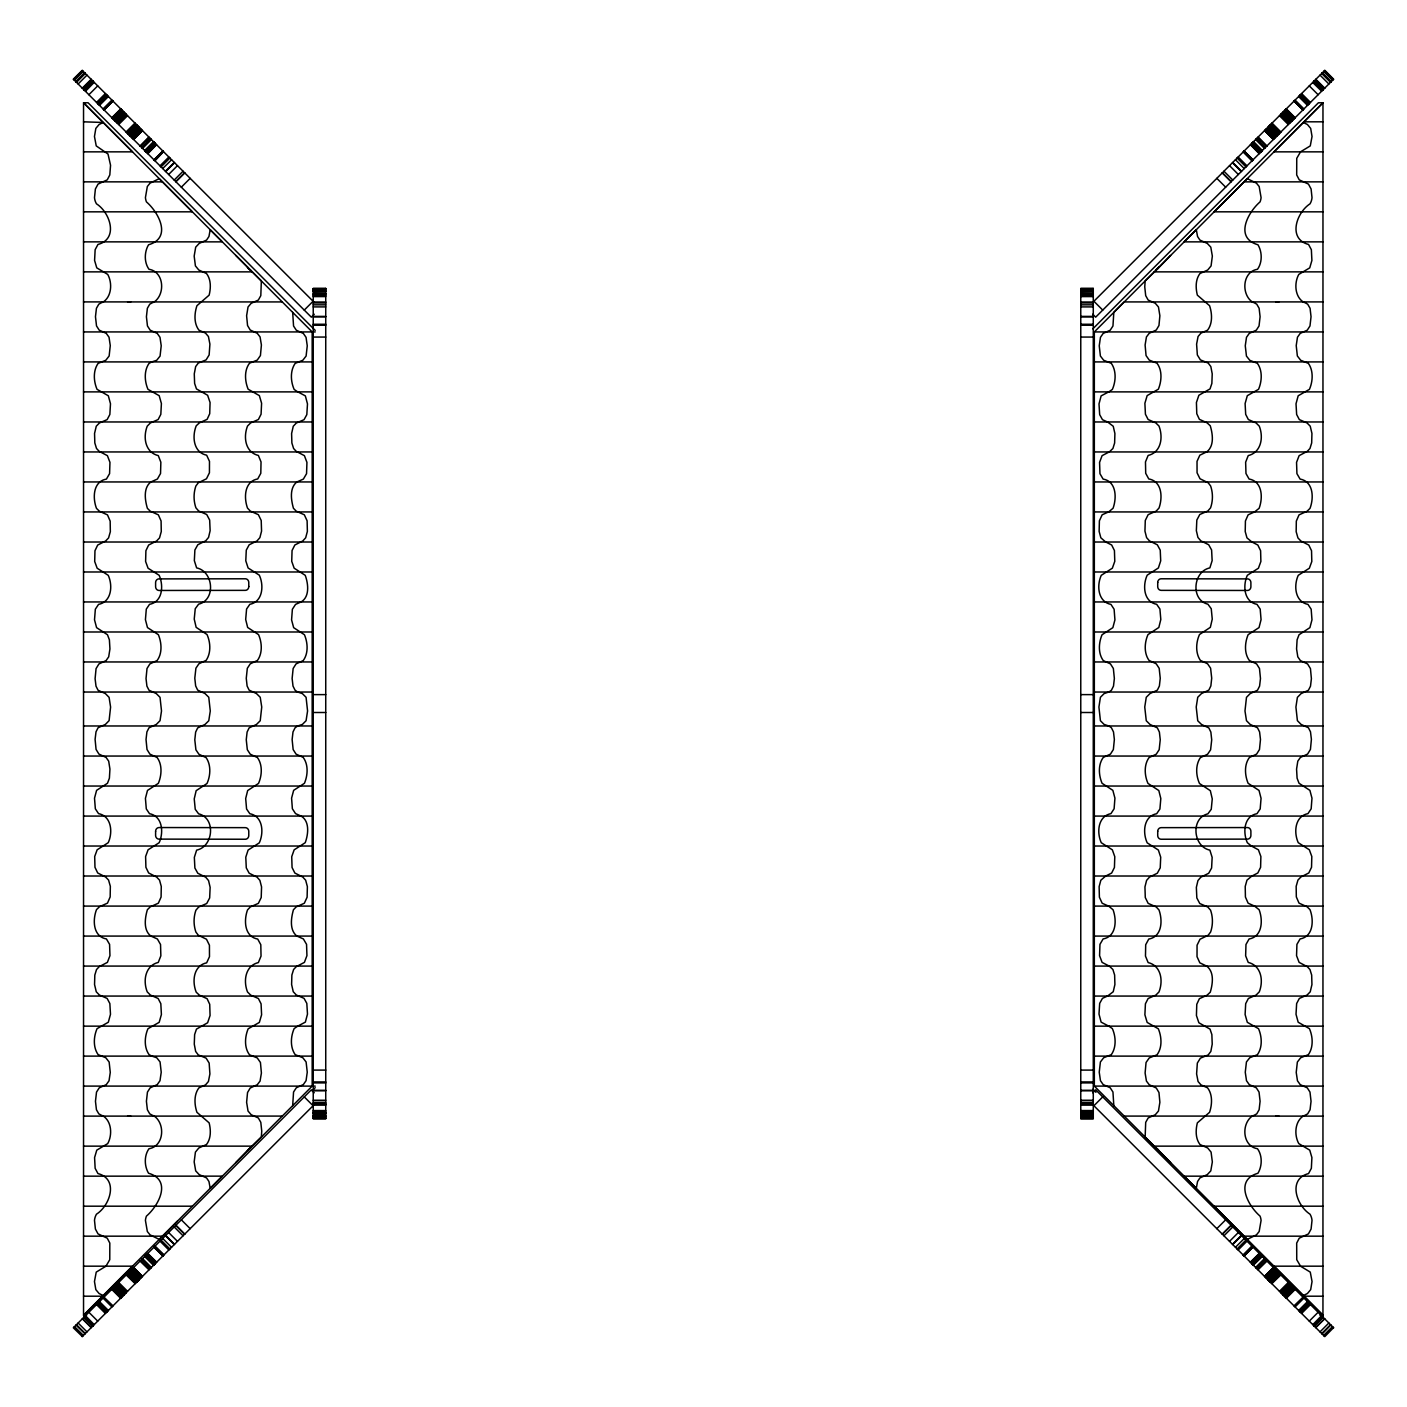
<?xml version="1.0" encoding="UTF-8"?>
<svg xmlns="http://www.w3.org/2000/svg" width="1407" height="1407" viewBox="0 0 1407 1407"><rect width="100%" height="100%" fill="white"/><g stroke="black" fill="none" stroke-linecap="round" stroke-linejoin="round"><path stroke-width="1.5" d="M292.674 312.372L293.553 326.002L296.297 330.205L303.367 333.459L306.058 337.346L307.254 345.805L306.11 356.024L302.839 360.245L295.189 363.358C290.018 370.745 290.616 381.473 294.169 389.458L297.721 391.885M1113.816 1105.656L1112.955 1092.025L1110.211 1087.804L1103.141 1084.551L1100.45 1080.682L1099.236 1072.204L1100.397 1061.986L1103.651 1057.765L1111.319 1054.652C1116.49 1047.283 1115.892 1036.554 1112.339 1028.57L1108.786 1026.143M235.884 1162.534L248.019 1150.011A7.404 6.894 90 0 1 249.531 1148.481L261.35 1137.049L261.737 1131.14L260.805 1122.346L258.343 1117.967L251.167 1114.713L248.037 1111.038L246.612 1102.279L247.544 1092.518L250.217 1088.016L257.27 1084.727L260.066 1081.086L261.403 1073.013L260.436 1062.478L257.27 1057.941L249.514 1054.81C244.044 1047.599 244.836 1036.801 248.16 1028.798L259.345 1022.432L261.596 1014.764L261.069 1003.807L258.378 998.513L250.657 995.118L247.526 991.988C243.112 980.89 245.328 965.677 258.36 962.581L261.034 956.109L260.805 944.73L257.727 939.067C244.308 936.675 243.728 920.389 247.509 909.942L250.323 906.917L258.36 903.364L261.21 897.543L261.561 886.938L259.89 880.377L257.024 877.106L249.162 873.202L246.278 867.873L245.785 857.197L248.107 850.057L259.293 842.863C264.006 832.68 262.986 816.183 249.83 813.721L246.577 809.007L245.68 798.543L247.667 790.541L258.519 783.435C262.019 775.521 262.704 764.828 257.446 757.582L250.253 754.187L247.315 749.685L246.26 739.713L247.104 732.045L249.127 727.894L256.514 724.429L260.225 720.736L261.737 707.035L260.225 697.274L256.514 693.598L249.127 690.134L247.104 685.983L246.26 678.315L247.315 668.325L250.253 663.84L257.446 660.428C262.704 653.2 262.019 642.489 258.519 634.592L247.667 627.487L245.68 619.485L246.577 609.02L249.83 604.307C262.863 601.791 264.094 585.365 259.293 575.164L248.107 567.971L245.785 560.813L246.278 550.137L249.162 544.808L257.024 540.921L259.89 537.632L261.561 531.09L261.21 520.484L258.36 514.663L250.323 511.11L247.509 508.085C243.728 497.638 244.308 481.335 257.727 478.943L260.805 473.297L261.034 461.918L258.36 455.446C245.24 452.333 243.165 437.137 247.526 426.022L250.657 422.909L258.378 419.515L261.069 414.221L261.596 403.246L259.345 395.596L248.16 389.229C244.836 381.209 244.044 370.41 249.514 363.217L257.27 360.086L260.436 355.549L261.403 345.014L260.066 336.924L257.27 333.301L250.217 330.012L247.544 325.509L246.612 315.731L248.037 306.99L251.167 303.314L258.343 300.043L260.805 295.663L261.35 280.96L235.884 255.476M1170.606 255.476L1158.489 268.016A7.404 6.894 90 0 1 1156.959 269.546L1145.157 280.96L1144.753 286.87L1145.703 295.663L1148.165 300.043L1155.323 303.314L1158.453 306.99L1159.878 315.731L1158.963 325.509L1156.29 330.012L1149.22 333.301L1146.441 336.924L1145.105 345.014L1146.054 355.549L1149.238 360.086L1156.994 363.217C1162.463 370.41 1161.672 381.209 1158.33 389.229L1147.162 395.596L1144.893 403.246L1145.421 414.221L1148.13 419.515L1155.833 422.909L1158.963 426.022C1163.325 437.137 1161.267 452.333 1148.147 455.446L1145.474 461.918L1145.703 473.297L1148.763 478.943C1162.182 481.335 1162.78 497.638 1158.981 508.085L1156.185 511.11L1148.147 514.663L1145.28 520.484L1144.946 531.09L1146.599 537.632L1149.484 540.921L1157.328 544.808L1160.23 550.137L1160.705 560.813L1158.383 567.971L1147.215 575.164C1142.484 585.33 1143.504 601.827 1156.677 604.307L1159.913 609.02L1160.81 619.485L1158.823 627.487L1147.989 634.592C1144.471 642.489 1143.803 653.2 1149.062 660.428L1156.255 663.84L1159.175 668.325L1160.247 678.315L1159.386 685.983L1157.363 690.134L1149.976 693.598L1146.265 697.274L1144.753 707.035L1146.265 720.736L1149.976 724.429L1157.363 727.894L1159.386 732.045L1160.247 739.713L1159.175 749.685L1156.255 754.187L1149.062 757.582C1143.803 764.828 1144.471 775.521 1147.989 783.435L1158.823 790.541L1160.81 798.543L1159.913 809.007L1156.677 813.721C1143.504 816.201 1142.484 832.68 1147.215 842.863L1158.383 850.057L1160.705 857.197L1160.23 867.873L1157.328 873.202L1149.484 877.106L1146.599 880.377L1144.946 886.938L1145.28 897.543L1148.147 903.364L1156.185 906.917L1158.981 909.942C1162.78 920.389 1162.182 936.675 1148.763 939.067L1145.703 944.73L1145.474 956.109L1148.147 962.581C1161.18 965.677 1163.396 980.89 1158.963 991.988L1155.833 995.118L1148.13 998.513L1145.421 1003.807L1144.893 1014.764L1147.162 1022.432L1158.33 1028.798C1161.672 1036.801 1162.463 1047.599 1156.994 1054.81L1149.238 1057.941L1146.054 1062.478L1145.105 1073.013L1146.441 1081.086L1149.22 1084.727L1156.29 1088.016L1158.963 1092.518L1159.878 1102.279L1158.453 1111.038L1155.323 1114.713L1148.165 1117.967L1145.703 1122.346L1145.14 1137.067L1170.606 1162.534M86.583 1315.246L83.541 1315.246L132.487 1266.177L83.541 1266.177M177.335 1221.223L159.22 1239.391L150.039 1234.854L147.33 1231.53L145.431 1220.449A14.316 13.331 90 0 1 146.451 1216.105C158.991 1205.254 172.129 1180.051 148.544 1173.245C144.27 1166.086 144.042 1155.587 149.001 1148.728C164.355 1146.213 165.569 1122.962 153.469 1115.593M247.351 1151.067L250.604 1147.795M1214.153 211.824L1247.27 178.636L1256.469 183.156L1259.159 186.498L1261.077 197.56A14.316 13.331 90 0 1 1260.039 201.905C1247.517 212.774 1234.361 237.959 1257.964 244.783C1262.237 251.923 1262.466 262.441 1257.489 269.282C1241.994 271.674 1241.027 295.171 1253.021 302.435M1155.903 270.214L1159.139 266.961M1322.949 151.85L1274.003 151.85L1322.967 102.781L1318.394 102.781L1092.852 328.833M312.108 1090.759L315.203 1087.664M1322.949 1266.177L1274.003 1266.177L1322.967 1315.246L1094.329 1086.116L1094.329 331.911L1322.967 102.781L1322.949 1315.246L1319.924 1315.246M73.463 79.32L82.309 70.473M74.149 79.988L82.995 71.141M74.536 80.375L83.382 71.546M76.031 81.887L84.877 73.041M76.171 82.028L85.018 73.182M76.47 82.327L85.317 73.481M78.141 83.98L86.97 75.134M82.327 88.166L91.174 79.32M82.45 88.289L91.314 79.478M82.591 88.448L91.473 79.636M83.91 89.767L92.756 80.92M88.623 85.634L93.055 81.219M84.279 90.118L93.108 81.272M84.508 90.347L93.354 81.5M85.458 91.314L94.199 82.362M88.887 94.726L97.716 85.88M96.538 102.394L105.384 93.548M97.435 103.274L106.228 94.375M97.804 103.661L106.545 94.709M98.015 103.854L106.862 95.025M98.56 104.399L107.389 95.553M99.035 104.874L107.882 96.028M99.528 105.367L108.374 96.538M103.063 108.902L111.909 100.073M103.626 109.482L112.472 100.636M103.977 109.834L112.824 100.987M104.136 109.975L112.982 101.128M111.857 117.696L120.703 108.867M112.085 117.942L121.02 109.166M112.243 118.082L121.072 109.236M116.974 113.985L121.442 109.605M112.982 118.821L121.758 109.904M113.422 119.278L122.268 110.432M113.562 119.402L122.409 110.555L113.668 119.525M114.002 119.841L122.849 110.995M114.741 120.597L123.71 111.874M115.093 120.949L123.939 112.103L115.216 121.055M115.655 121.494L124.572 112.718M116.376 122.216L125.205 113.369M116.675 122.532L125.452 113.615M125.628 113.774L116.939 122.778L125.839 114.002M117.66 123.517L126.63 114.794M118.698 124.537L127.545 115.691M126.19 132.029L135.037 123.183M126.313 132.17L135.16 123.324M126.683 132.539L135.529 123.693L126.753 132.592M127.545 133.401L136.391 124.555M127.632 133.489L136.585 124.748M128.09 133.929L136.813 124.977M128.477 134.333L137.323 125.487M128.617 134.474L137.587 125.733M129.057 134.914L137.904 126.067M129.602 135.459L138.396 126.542M129.849 135.705L138.836 126.999M130.271 136.127L139.152 127.316M130.64 136.497L139.486 127.632M130.798 136.637L139.645 127.808M131.766 137.622L140.612 128.776M132.276 138.115L141.122 129.286M133.102 138.941L141.931 130.095M133.454 139.311L142.283 130.446M133.647 139.486L142.494 130.64M140.155 146.011L149.001 137.165L140.278 146.135M140.577 146.434L149.423 137.587M146.645 140.7L149.599 137.745M141.755 147.594L150.602 138.748M142.23 148.087L151.077 139.24M142.529 148.368L151.376 139.522M144.728 150.567L153.539 141.702M144.868 150.707L153.715 141.861M145.202 151.041L154.049 142.213M145.484 151.34L154.33 142.494M145.66 151.499L154.506 142.652M145.853 151.71L154.7 142.863M146.135 151.991L154.981 143.145M147.295 153.152L156.142 144.305M147.577 153.416L156.406 144.569M147.858 153.697L156.564 144.728M153.979 159.818L162.807 150.971M154.225 160.081L163.071 151.235M154.453 160.31L163.3 151.464M163.511 151.657L154.981 160.838M160.011 165.85L168.858 157.004M160.715 166.554L169.561 157.707M161.031 166.87L169.878 158.024M162.684 168.523L171.601 159.765M165.446 171.285L174.275 162.421M165.709 171.548L174.538 162.702M168.647 174.486L177.475 165.639M174.204 180.061L183.051 171.214M175.717 181.556L184.563 172.709M175.945 181.784L184.792 172.938M181.327 187.184L190.174 178.337M304.246 310.103L313.093 301.256M314.271 314.218L311.334 317.173L73.34 79.197L82.222 70.385L314.271 302.435M1092.729 302.435L1324.814 70.35L1333.625 79.232L1095.666 317.173L1092.729 314.218M82.186 1336.65L314.271 1104.565M1092.729 1092.782L1095.666 1089.827L1333.66 1327.803M1093.907 1105.744L1102.754 1096.897M1216.826 1228.663L1225.673 1219.816M1222.208 1234.062L1231.055 1225.216M1222.437 1234.291L1231.283 1225.444M1223.949 1235.786L1232.796 1226.939M1229.525 1241.361L1238.353 1232.514M1232.462 1244.298L1241.291 1235.452M1232.725 1244.579L1241.554 1235.715M1235.452 1247.306L1244.316 1238.477M1237.122 1248.976L1245.969 1240.13M1237.439 1249.293L1246.285 1240.446M1238.142 1249.996L1246.989 1241.15M1243.172 1255.009L1252.019 1246.162M1243.331 1255.167L1252.124 1246.285M1243.489 1255.343L1252.283 1246.444M1243.7 1255.536L1252.547 1246.69M1243.929 1255.765L1252.775 1246.919M1244.193 1256.029L1253.021 1247.182M1250.313 1262.149L1259.265 1253.426M1250.577 1262.431L1259.441 1253.584M1250.858 1262.695L1259.705 1253.848M1252.019 1263.855L1260.865 1255.009M1252.3 1264.137L1261.147 1255.29M1252.494 1264.348L1261.34 1255.501M1252.67 1264.506L1261.516 1255.66M1252.951 1264.787L1261.798 1255.959M1262.132 1256.293L1253.285 1265.139L1262.272 1256.433M1255.624 1267.478L1264.471 1258.632M1255.923 1267.76L1264.77 1258.913M1256.398 1268.252L1265.245 1259.406M1257.401 1269.255L1260.355 1266.3M1257.577 1269.413L1266.423 1260.566M1266.722 1260.865L1257.876 1269.712L1266.845 1260.989M1264.506 1276.36L1273.353 1267.514M1264.7 1276.536L1273.546 1267.689M1265.069 1276.905L1273.898 1268.059M1265.878 1277.714L1274.724 1268.885M1266.388 1278.224L1275.234 1269.378M1267.355 1279.209L1276.184 1270.345M1267.514 1279.368L1276.36 1270.503M1268.129 1279.965L1277.011 1271.154M1268.305 1280.141L1277.151 1271.295M1268.604 1280.458L1277.45 1271.611M1268.692 1280.528L1277.538 1271.699M1269.096 1280.933L1277.943 1272.086M1269.413 1281.267L1278.259 1272.42M1269.536 1281.372L1278.523 1272.667M1270.064 1281.918L1278.91 1273.071M1270.187 1282.023L1279.033 1273.177M1270.521 1282.357L1279.262 1273.405M1270.609 1282.445L1279.455 1273.599M1271.418 1283.254L1280.317 1274.461M1271.84 1283.676L1280.81 1274.971M1279.455 1291.309L1288.302 1282.463M1280.493 1292.33L1289.217 1283.377M1281.214 1293.068L1289.99 1284.151M1290.219 1284.38L1281.478 1293.314L1285.963 1288.97M1281.795 1293.631L1290.624 1284.784M1282.481 1294.317L1291.345 1285.506M1291.784 1285.945L1282.955 1294.792L1291.907 1286.051M1283.29 1295.126L1292.136 1286.279M1283.413 1295.249L1292.259 1286.403M1284.151 1296.005L1292.998 1287.159M1284.485 1296.322L1293.438 1287.598M1284.732 1296.568L1293.578 1287.722M1285.242 1297.096L1294.018 1288.179M1285.593 1297.447L1290.026 1293.015M1285.98 1297.834L1294.915 1289.058M1294.018 1305.872L1303.023 1297.166M1294.528 1306.364L1303.374 1297.518M1295.091 1306.927L1303.937 1298.098M1298.626 1310.462L1307.472 1301.633M1299.118 1310.972L1307.965 1302.126M1299.611 1311.447L1308.44 1302.601M1300.138 1311.975L1308.985 1303.146M1309.143 1303.304L1300.349 1312.186L1309.301 1303.445M1300.772 1312.625L1309.6 1303.744M1301.616 1313.452L1310.462 1304.606M1309.284 1321.12L1318.113 1312.274M1312.801 1324.638L1321.542 1315.686M1313.646 1325.5L1322.492 1316.653M1313.945 1325.781L1322.721 1316.882M1314.244 1326.08L1323.09 1317.233M1315.527 1327.364L1324.55 1318.711M1315.826 1327.68L1324.673 1318.834M1320.03 1331.866L1328.859 1323.02M1321.683 1333.519L1330.53 1324.673M1322.123 1333.959L1330.829 1324.972M1323.618 1335.454L1332.464 1326.625M1324.005 1335.859L1332.851 1327.012M1333.537 1327.68L1324.778 1336.615L1092.729 1104.565M1251.825 876.069L1246.971 880.149L1245.213 886.463L1245.424 897.05L1248.132 903.188L1254.516 906.09M297.598 725.977L295.048 727.841L293.008 731.939L292.128 739.502L293.148 749.544L296.05 754.117L300.307 756.051M1108.909 692.033L1111.46 690.186L1113.5 686.088L1114.362 678.526L1113.359 668.483L1110.457 663.893L1106.201 661.958M296.859 481.95C289.332 488.018 291.073 499.995 293.447 508.279L296.261 511.198L304.334 514.786L307.113 520.801L307.377 531.389L305.671 537.791L302.751 540.992L294.854 544.984L292.058 550.524L291.724 561.323L294.151 568.182L305.231 575.322C308.256 583.536 309.927 596.814 301.098 601.95M150.866 481.95C143.145 487.86 144.939 500.048 147.383 508.314L150.285 511.216L158.358 514.839L161.084 520.977L161.277 531.547L159.536 537.879L156.582 541.009L148.65 545.037L145.906 550.7L145.607 561.463L148.069 568.217L159.149 575.287C163.757 585.558 162.702 601.897 149.511 604.342L146.293 609.125L145.431 619.678L147.489 627.592L158.358 634.68C161.682 642.647 162.473 653.358 157.092 660.534L149.898 663.911L147.014 668.501L146.029 678.561L146.908 686.124L148.984 690.204L156.37 693.633L160.029 697.344L161.506 710.957L160.029 720.683L156.37 724.394L148.984 727.824L146.908 731.904L146.029 739.466L147.014 749.526L149.898 754.117L157.092 757.494C162.473 764.669 161.682 775.38 158.358 783.33L147.489 790.435L145.431 798.349L146.293 808.902L149.511 813.686C162.561 816.183 163.863 832.434 159.149 842.723L148.069 849.81L145.607 856.546L145.906 867.328L148.65 872.973L156.582 877.018L159.536 880.149L161.277 886.463L161.084 897.05L158.358 903.188L150.285 906.812L147.383 909.713C144.939 917.962 143.145 930.168 150.866 936.077M1206.626 451.946C1214.487 446.142 1212.746 434.024 1210.266 425.793L1207.1 422.839L1199.397 419.339L1196.777 413.728L1196.425 402.508L1198.87 395.261L1210.02 388.912L1211.867 383.443L1212.218 373.857L1210.829 366.559L1208.191 363.059L1200.382 359.875L1197.339 354.933L1196.601 344.117L1198.078 336.502L1200.962 333.125L1207.558 330.188C1212.764 323.434 1212.166 313.444 1209.563 305.688L1197.357 295.153C1195.598 288.048 1195.352 279.553 1199.978 273.521L1207.698 270.021L1211.075 265.905L1212.342 256.109L1210.794 247.157L1207.312 243.429L1199.925 240.087L1197.55 236.499L1196.302 229.71L1184.184 241.863L1322.949 241.863M1109.261 451.946L1112.902 448.516L1114.625 442.994L1114.907 433.532L1113.236 426.268L1107.608 421.977M152.923 302.435L149.758 304.176L147.366 308.309L146.416 316.751L147.454 325.949L150.162 330.153L157.267 333.424L159.993 337.293L161.225 345.77L160.064 356.077L156.705 360.298L151.85 361.916M1253.584 1115.575L1256.75 1113.852L1259.124 1109.718L1260.092 1101.276L1259.036 1092.078L1256.345 1087.857L1249.24 1084.586L1246.496 1080.717L1245.265 1072.257L1246.444 1061.951L1249.785 1057.73L1257.401 1054.687C1262.642 1047.371 1261.973 1036.66 1258.526 1028.693L1247.306 1022.326L1245.107 1014.482L1245.687 1003.666L1248.361 998.478L1256.117 995.066L1259.283 991.865C1263.715 980.591 1261.252 965.589 1248.238 962.423L1245.635 955.81L1245.969 944.502L1249.082 938.997C1262.536 936.587 1263.081 920.125 1259.107 909.713L1254.569 906.09M101.99 302.435L98.807 304.176L96.432 308.309L95.465 316.716L96.52 325.932L99.211 330.153L106.281 333.389L109.025 337.223L110.274 345.594L109.148 355.971L105.824 360.262L98.138 363.358C92.95 370.692 93.583 381.403 97.065 389.352L108.321 395.772L110.485 403.756L109.852 414.485L107.143 419.603L99.405 422.979L96.274 426.198L94.55 433.444L94.814 442.941L96.52 448.481L99.176 451.313L107.389 455.657L109.957 462.358L109.588 473.631L106.422 479.083C92.95 481.458 92.51 498.043 96.503 508.402L99.422 511.251L107.495 514.892L110.168 521.118L110.344 531.688L108.568 537.931L105.595 541.027L97.699 545.054L94.972 550.717L94.691 561.499L97.153 568.217L108.233 575.322C112.965 585.664 111.593 601.879 98.543 604.377L95.342 609.213L94.515 619.819L96.591 627.645L107.477 634.75L109.394 639.816L109.939 648.926L108.691 656.84L106.088 660.587L98.912 663.963L96.063 668.606L95.096 678.702L96.01 686.194L98.068 690.239L105.437 693.633L109.095 697.362L110.59 707.07L109.095 720.648L105.437 724.394L98.068 727.771L96.01 731.816L95.096 739.326L96.063 749.403L98.912 754.064L106.088 757.441L108.691 761.169L109.939 769.101L109.394 778.212L107.477 783.259L96.591 790.365L94.515 798.191L95.342 808.796L98.543 813.633C111.575 816.148 112.965 832.346 108.233 842.687L97.153 849.793L94.691 856.529L94.972 867.31L97.699 872.973L105.595 876.983L108.568 880.078L110.344 886.34L110.168 896.91L107.495 903.118L99.422 906.776L96.503 909.626C92.51 919.985 92.95 936.57 106.422 938.944L109.588 944.378L109.957 955.67L107.389 962.37L99.176 966.697L96.52 969.546L94.814 975.086L94.55 984.566L96.274 991.812L99.405 995.048L107.143 998.425L109.852 1003.543L110.485 1014.271L108.321 1022.238L97.065 1028.658C93.583 1036.625 92.95 1047.318 98.138 1054.652L105.824 1057.765L109.148 1062.039L110.274 1072.415L109.025 1080.805L106.281 1084.621L99.211 1087.875L96.52 1092.096L95.465 1101.294L96.432 1109.718L98.807 1113.852L101.99 1115.575M1304.5 1115.575L1307.683 1113.852L1310.075 1109.718L1311.043 1101.294L1309.987 1092.096L1307.296 1087.875L1300.209 1084.621L1297.465 1080.805L1296.216 1072.415L1297.36 1062.039L1300.684 1057.765L1308.369 1054.652C1313.558 1047.318 1312.907 1036.625 1309.425 1028.658L1298.186 1022.238L1296.023 1014.271L1296.638 1003.543L1299.347 998.425L1307.085 995.048L1310.234 991.812L1311.94 984.566L1311.676 975.086L1309.97 969.546L1307.314 966.697L1299.118 962.37L1296.551 955.67L1296.92 944.378L1300.086 938.944C1313.54 936.57 1313.98 919.985 1309.987 909.626L1307.085 906.776L1299.013 903.118L1296.322 896.91L1296.164 886.34L1297.94 880.078L1300.895 876.983L1308.791 872.973L1311.535 867.31L1311.816 856.529L1309.354 849.793L1298.256 842.687C1293.543 832.346 1294.915 816.148 1307.965 813.633L1311.166 808.796L1311.975 798.191L1309.899 790.365L1299.03 783.259L1297.096 778.212L1296.568 769.101L1297.799 761.169L1300.402 757.441L1307.595 754.064L1310.445 749.403L1311.394 739.326L1310.497 731.816L1308.422 727.771L1301.053 724.394L1297.395 720.648L1295.917 707.07L1297.395 697.362L1301.053 693.633L1308.422 690.239L1310.497 686.194L1311.394 678.702L1310.445 668.606L1307.595 663.963L1300.402 660.587L1297.799 656.84L1296.568 648.926L1297.096 639.816L1299.03 634.75L1309.899 627.645L1311.975 619.819L1311.166 609.213L1307.965 604.377C1294.932 601.862 1293.525 585.681 1298.256 575.322L1309.354 568.217L1311.816 561.499L1311.535 550.717L1308.791 545.054L1300.895 541.027L1297.94 537.931L1296.164 531.688L1296.322 521.118L1299.013 514.892L1307.085 511.251L1309.987 508.402C1313.98 498.043 1313.54 481.458 1300.086 479.083L1296.92 473.631L1296.551 462.358L1299.118 455.657L1307.314 451.313L1309.97 448.481L1311.676 442.941L1311.94 433.444L1310.234 426.198L1307.085 422.979L1299.347 419.603L1296.638 414.485L1296.023 403.756L1298.186 395.772L1309.425 389.352C1312.907 381.403 1313.558 370.692 1308.369 363.358L1300.684 360.262L1297.36 355.971L1296.216 345.594L1297.465 337.223L1300.209 333.389L1307.296 330.153L1309.987 325.932L1311.043 316.716L1310.075 308.309L1307.683 304.176L1304.5 302.435M151.798 361.916L149.089 363.34C143.848 370.639 144.534 381.35 147.981 389.334L159.184 395.684L161.4 403.545L160.82 414.361L158.129 419.55L150.373 422.962L147.225 426.163C142.846 437.436 145.167 452.403 158.27 455.604L160.855 462.217L160.539 473.508L157.408 479.031L150.918 481.95M1105.691 876.016L1100.837 880.237L1099.131 886.639L1099.395 897.226L1102.173 903.241L1108.54 906.09M300.43 661.958L303.261 660.516C308.555 653.305 307.799 642.647 304.44 634.733L293.658 627.663L291.583 619.889L292.375 609.266L295.54 604.394L301.045 601.95M1106.078 756.051L1103.229 757.511C1097.935 764.705 1098.691 775.38 1102.068 783.294L1112.849 790.347L1114.924 798.138L1114.115 808.761L1110.95 813.615C1097.97 816.236 1096.528 832.346 1101.276 842.705L1112.357 849.846L1114.784 856.705L1114.432 867.486L1111.653 873.043L1105.779 876.016M1107.555 996.068L1113.236 991.742L1114.907 984.495L1114.625 975.033L1112.902 969.493L1109.261 966.081M153.469 302.435C165.516 295.101 164.426 271.762 149.001 269.282C144.042 262.441 144.27 251.923 148.544 244.783C172.129 237.959 158.991 212.774 146.451 201.905A14.316 13.331 90 0 1 145.431 197.56L147.33 186.498L150.039 183.156L159.237 178.636L192.337 211.824M1253.021 1115.593C1240.974 1122.909 1242.064 1146.283 1257.489 1148.728C1262.466 1155.587 1262.237 1166.086 1257.964 1173.245C1234.361 1180.068 1247.499 1205.236 1260.039 1216.105A14.316 13.331 90 0 1 1261.077 1220.449L1259.159 1231.53L1256.469 1234.854L1247.27 1239.391L1214.153 1206.204L1322.949 1206.186M83.541 151.85L132.504 151.85L103.186 122.479L99.088 124.519L95.834 128.389L94.462 136.514L96.239 145.906L108.005 154.031L110.555 165.27L109.816 174.943L107.249 179.85L98.033 184.106L95.395 188.995L94.498 197.578A13.736 12.786 90 0 0 96.485 203.822C110.362 212.721 118.698 239.067 97.962 244.449L95.148 249.69L94.586 260.418L96.766 267.858L107.723 274.418C112.507 283.018 111.786 297.035 102.535 302.435M1303.322 1295.548L1307.42 1293.508L1310.673 1289.639L1312.045 1281.513L1310.269 1272.104L1300.56 1266.23L1296.744 1259.687L1296.691 1243.084L1299.241 1238.178L1308.475 1233.904L1311.095 1229.014L1312.01 1220.449A13.736 12.786 90 0 0 1310.005 1214.188C1296.269 1205.289 1287.616 1178.978 1308.545 1173.579L1311.359 1168.338L1311.904 1157.592L1309.741 1150.152L1298.784 1143.61C1294.018 1135.044 1294.704 1120.939 1303.972 1115.593M297.809 725.977L302.399 724.412L306.075 720.718L307.57 710.975L306.075 697.292L302.399 693.616L297.95 692.103M1108.681 692.033L1104.09 693.616L1100.415 697.292L1098.92 707.035L1100.415 720.718L1104.09 724.412L1108.681 725.977M1108.628 511.937L1113.043 508.279C1116.806 497.972 1116.542 481.387 1103.106 479.083L1099.957 473.684L1099.571 462.393L1102.086 455.657L1109.173 451.946M1254.569 511.937L1259.107 508.314C1263.064 497.902 1262.536 481.405 1249.082 479.031L1245.969 473.508L1245.635 462.217L1248.238 455.604C1261.235 452.403 1263.715 437.436 1259.283 426.163L1256.117 422.962L1248.361 419.55L1245.687 414.361L1245.107 403.545L1247.306 395.684L1258.526 389.334C1261.973 381.35 1262.642 370.639 1257.401 363.34L1249.785 360.298L1246.444 356.077L1245.265 345.77L1246.496 337.293L1249.24 333.424L1256.345 330.153L1259.036 325.949L1260.092 316.751L1259.124 308.309L1256.75 304.176L1253.584 302.435M296.983 481.95L303.384 479.083L306.55 473.684L306.937 462.393L304.404 455.657L296.244 451.348L293.606 448.516L291.882 442.994L291.601 433.532L293.254 426.268L296.314 423.015L304.035 419.691L306.814 414.643L307.482 403.932L305.372 395.895L297.897 391.902M1206.555 451.946L1199.837 455.2L1197.023 461.355L1197.058 472.787L1200.013 478.767L1208.208 482.794L1210.618 485.978A31.341 29.178 90 0 1 1210.565 507.839L1207.822 511.005L1199.784 514.505L1196.829 520.045L1196.355 530.668L1197.937 537.439L1200.787 540.816L1208.683 544.738L1211.603 549.979L1212.148 560.637L1209.879 567.9C1192.96 571.365 1190.48 600.033 1207.909 604.183L1211.251 608.739L1212.254 619.115L1210.337 627.346L1199.503 634.522C1195.915 642.401 1195.317 653.006 1200.364 660.358L1207.593 663.805L1210.6 668.202L1211.708 678.209L1210.864 685.913L1208.842 690.098L1201.472 693.581L1197.744 697.256L1196.214 707.035L1197.744 720.771L1201.472 724.429L1208.842 727.929L1210.864 732.097L1211.708 739.818L1210.6 749.808L1207.593 754.222L1200.364 757.67C1195.317 765.021 1195.915 775.626 1199.503 783.506L1210.337 790.681L1212.254 798.895L1211.251 809.289L1207.909 813.826C1190.48 817.995 1192.96 846.662 1209.879 850.127L1212.148 857.391L1211.603 868.031L1208.683 873.272L1200.787 877.212L1197.937 880.589L1196.355 887.342L1196.829 897.965L1199.784 903.523L1207.822 907.023L1210.565 910.188A31.341 29.178 90 0 1 1210.6 932.05L1208.208 935.233L1200.013 939.243L1197.058 945.223L1197.023 956.672L1199.837 962.828L1206.555 966.081M1108.786 391.885L1112.339 389.458C1115.892 381.473 1116.49 370.745 1111.319 363.358L1103.651 360.245L1100.397 356.024L1099.236 345.805L1100.45 337.346L1103.141 333.459L1110.211 330.205L1112.955 326.002L1113.816 312.372L1124.246 301.925L1322.949 301.907M297.721 1026.143L294.169 1028.57C290.616 1036.554 290.018 1047.283 295.189 1054.652L302.839 1057.765L306.11 1061.986L307.254 1072.204L306.058 1080.682L303.367 1084.551L296.297 1087.804L293.553 1092.025L292.674 1105.656M1251.984 876.016L1257.84 872.973L1260.602 867.328L1260.883 856.546L1258.421 849.81L1251.509 846.064M300.307 661.958L296.05 663.893L293.148 668.483L292.128 678.526L293.008 686.088L295.048 690.186L297.598 692.033M1106.201 756.051L1110.457 754.117L1113.359 749.544L1114.362 739.502L1113.5 731.939L1111.46 727.841L1108.909 725.977M1108.54 511.937L1102.173 514.786L1099.395 520.801L1099.131 531.389L1100.837 537.791L1105.691 542.012M1254.516 511.937L1248.132 514.839L1245.424 520.977L1245.213 531.547L1246.971 537.879L1251.878 541.994M1107.45 996.068L1102.472 998.337L1099.676 1003.367L1099.008 1014.095L1101.118 1022.115L1108.716 1026.143M1108.716 391.885L1101.118 395.895L1099.008 403.932L1099.676 414.643L1102.472 419.691L1107.45 421.959M297.774 1026.143L305.372 1022.115L307.482 1014.095L306.814 1003.367L304.035 998.337L296.314 995.013L293.254 991.742L291.601 984.495L291.882 975.033L293.606 969.493L296.244 966.679L304.404 962.37L306.937 955.634L306.55 944.343L303.384 938.944L296.983 936.077M83.541 301.907L130.763 301.907M1275.744 1116.12L1322.949 1116.12M282.262 1116.085L83.541 1116.12M83.541 121.811L103.186 122.479M1303.972 121.811L1322.949 121.811M83.541 181.855L162.438 181.855M1244.069 181.855L1322.949 181.855M83.541 211.841L192.337 211.824M1214.153 211.824L1322.949 211.841M83.541 241.863L222.324 241.863L210.188 229.71L208.957 236.499L206.565 240.087L199.196 243.429L195.696 247.157L194.166 256.109L195.415 265.905L198.809 270.021L206.512 273.521C211.138 279.553 210.909 288.048 209.133 295.153L196.945 305.688C194.342 313.444 193.744 323.434 198.95 330.188L205.528 333.125L208.412 336.502L209.907 344.117L209.151 354.933L206.126 359.875L198.299 363.059L195.661 366.559L194.272 373.857L194.623 383.443L196.47 388.912L207.62 395.261L210.065 402.508L209.713 413.728L207.11 419.339L199.407 422.839L196.224 425.793C191.915 436.592 193.392 452.386 206.653 455.2L209.485 461.355L209.432 472.787L206.477 478.767L198.299 482.794L195.89 485.978A31.341 29.178 90 0 0 195.925 507.839L198.668 511.005L206.706 514.505L209.661 520.045L210.135 530.668L208.553 537.439L205.721 540.816L197.824 544.738L194.887 549.979L194.342 560.637L196.628 567.9C213.547 571.365 216.01 600.033 198.598 604.183L195.239 608.739L194.236 619.115L196.153 627.346L207.005 634.522C210.575 642.401 211.173 653.006 206.143 660.358L198.897 663.805L195.907 668.202L194.799 678.209L195.643 685.913L197.666 690.098L205.035 693.581L208.764 697.256L210.276 710.992L208.764 720.771L205.035 724.429L197.666 727.929L195.643 732.097L194.799 739.818L195.907 749.808L198.897 754.222L206.143 757.67C211.173 765.021 210.575 775.626 207.005 783.506L196.153 790.681L194.236 798.895L195.239 809.289L198.598 813.826C216.01 817.995 213.547 846.662 196.628 850.127L194.342 857.391L194.887 868.031L197.824 873.272L205.721 877.212L208.553 880.589L210.135 887.342L209.661 897.965L206.706 903.523L198.668 907.023L195.925 910.188A31.341 29.178 90 0 0 195.89 932.05L198.299 935.233L206.477 939.243L209.432 945.223L209.485 956.672L206.653 962.828C193.41 965.659 191.897 981.418 196.224 992.216L199.407 995.189L207.11 998.689L209.713 1004.299L210.065 1015.502L207.62 1022.766L196.47 1029.115L194.623 1034.585L194.272 1044.152L195.661 1051.469L198.299 1054.951L206.126 1058.152L209.151 1063.076L209.907 1073.91L208.412 1081.526L205.528 1084.885L198.95 1087.84C193.744 1094.593 194.342 1104.583 196.945 1112.321L209.133 1122.856C210.909 1129.962 211.138 1138.474 206.512 1144.507L198.809 1147.989L195.415 1152.122L194.166 1161.918L195.696 1170.87L199.196 1174.599L206.565 1177.923L208.957 1181.511L210.206 1188.317L222.306 1176.146L83.541 1176.164M83.541 271.868L252.275 271.868M1154.232 271.868L1322.949 271.868M313.233 288.611L325.738 288.611M1080.769 288.611L1093.274 288.611M313.233 289.086L325.738 289.086M1080.769 289.086L1093.274 289.086M313.233 290.053L325.738 290.053M1080.769 290.053L1093.274 290.053M313.233 290.88L325.738 290.88M1080.769 290.88L1093.274 290.88M313.233 291.548L325.738 291.548M1080.769 291.548L1093.274 291.548M313.233 294.626L325.738 294.626M1080.769 294.626L1093.274 294.626M313.233 295.294L325.738 295.294M1080.769 295.294L1093.274 295.294M313.233 296.596L325.738 296.578M1080.769 296.596L1093.274 296.578M127.597 301.925L282.262 301.925M313.233 302.013L325.738 302.013M1080.769 302.013L1093.274 302.013M313.233 302.945L325.738 302.997M1080.769 302.945L1093.274 302.997M313.233 304.844L325.738 304.844M1080.769 304.844L1093.274 304.844M313.233 306.902L325.738 306.902M1080.769 306.902L1093.274 306.902M313.233 316.399L325.738 316.399M1080.769 316.399L1093.274 316.399M313.233 316.856L325.738 316.856M1080.769 316.856L1093.274 316.856M313.233 324.261L325.738 324.261M1080.769 324.261L1093.274 324.261M313.233 325.228L325.738 325.228M1080.769 325.228L1093.274 325.228M83.541 331.929L315.221 331.929M1094.329 331.929L1322.949 331.929M313.233 337.064L325.738 337.064M1080.769 337.064L1093.274 337.064M83.541 361.916L312.178 361.916M1094.329 361.916L1322.949 361.916M83.541 391.885L312.178 391.885M1094.329 391.885L1322.949 391.885M83.541 421.959L312.178 421.959M1094.329 421.959L1322.949 421.959M83.541 451.946L312.178 451.946M1094.329 451.946L1322.949 451.946M83.541 481.95L312.178 481.95M1094.329 481.95L1322.949 481.95M83.541 511.937L312.178 511.937M1094.329 511.937L1322.949 511.937M83.541 542.012L312.178 542.012M1094.329 542.012L1322.949 542.012M83.541 571.981L312.178 571.981M1094.329 571.981L1322.949 571.981M83.541 601.95L312.178 601.95M1094.329 601.95L1322.949 601.95M83.541 631.989L312.178 631.989M1094.329 631.989L1322.949 631.989M83.541 661.958L312.178 661.958M1094.329 661.958L1322.949 661.958M83.541 692.033L312.178 692.033M1094.329 692.033L1322.949 692.033M313.233 694.618L325.738 694.618M1080.769 694.618L1093.274 694.618M313.233 712.505L325.738 712.505M1080.769 712.505L1093.274 712.505M83.541 725.977L312.178 725.977M1094.329 725.977L1322.949 725.977M83.541 756.051L312.178 756.051M1094.329 756.051L1322.949 756.051M83.541 786.038L312.178 786.038M1094.329 786.038L1322.949 786.038M83.541 816.078L312.178 816.078M1094.329 816.078L1322.949 816.078M83.541 846.029L312.178 846.029M1094.329 846.029L1322.949 846.029M83.541 876.016L312.178 876.016M1094.329 876.016L1322.949 876.016M83.541 906.09L312.178 906.09M1094.329 906.09L1322.949 906.09M83.541 936.077L312.178 936.077M1094.329 936.077L1322.949 936.077M83.541 966.081L312.178 966.081M1094.329 966.081L1322.949 966.081M83.541 996.068L312.178 996.068M1094.329 996.068L1322.949 996.068M83.541 1026.143L312.178 1026.143M1094.329 1026.143L1322.949 1026.143M83.541 1056.112L312.178 1056.112M1094.329 1056.112L1322.949 1056.112M313.233 1070.094L325.738 1070.094M1080.769 1070.094L1093.274 1070.094M313.233 1081.93L325.738 1081.93M1080.769 1081.93L1093.274 1081.93M313.233 1082.898L325.738 1082.898M1080.769 1082.898L1093.274 1082.898M83.541 1086.098L315.221 1086.116M1094.329 1086.098L1322.949 1086.098M313.233 1090.302L325.738 1090.302M1080.769 1090.302L1093.274 1090.302M313.233 1090.759L325.738 1090.759M1080.769 1090.759L1093.274 1090.759M313.233 1100.256L325.738 1100.256M1080.769 1100.256L1093.274 1100.256M313.233 1102.297L325.738 1102.297M1080.769 1102.297L1093.274 1102.297M313.233 1103.827L325.738 1103.827M1080.769 1103.827L1093.274 1103.827M313.233 1104.214L325.738 1104.161M1080.769 1104.161L1093.274 1104.214M313.233 1105.146L325.738 1105.146M1080.769 1105.146L1093.274 1105.146M313.233 1110.563L325.738 1110.563M1080.769 1110.563L1093.274 1110.563M313.233 1111.864L325.738 1111.864M1080.769 1111.864L1093.274 1111.864M313.233 1112.532L325.738 1112.532M1080.769 1112.532L1093.274 1112.532M313.233 1113.623L325.738 1113.623M1080.769 1113.623L1093.274 1113.623M313.233 1113.764L325.738 1113.764M1080.769 1113.764L1093.274 1113.764M313.233 1115.593L325.738 1115.593M1080.769 1115.593L1093.274 1115.593M313.233 1116.279L325.738 1116.279M1080.769 1116.279L1093.274 1116.279M1124.228 1116.085L1278.91 1116.085M313.233 1117.088L325.738 1117.088M1080.769 1117.088L1093.274 1117.088M313.233 1118.055L325.738 1118.055M1080.769 1118.055L1093.274 1118.055M313.233 1118.547L325.738 1118.547M1080.769 1118.547L1093.274 1118.547M83.541 1146.142L252.275 1146.142M1154.232 1146.142L1322.949 1146.142M1322.949 1176.164L1184.184 1176.164L1196.302 1188.317L1197.55 1181.511L1199.925 1177.923L1207.312 1174.599L1210.794 1170.87L1212.342 1161.918L1211.075 1152.122L1207.698 1147.989L1199.978 1144.507C1195.352 1138.474 1195.598 1129.962 1197.357 1122.856L1209.563 1112.321C1212.166 1104.583 1212.764 1094.593 1207.558 1087.84L1200.962 1084.885L1198.078 1081.526L1196.601 1073.91L1197.339 1063.076L1200.382 1058.152L1208.191 1054.951L1210.829 1051.469L1212.218 1044.152L1211.867 1034.585L1210.02 1029.115L1198.87 1022.766L1196.425 1015.502L1196.777 1004.299L1199.397 998.689L1207.1 995.189L1210.266 992.216C1212.746 983.985 1214.487 971.868 1206.626 966.081M83.541 1206.186L192.337 1206.204M83.541 1236.173L162.438 1236.173M1244.069 1236.173L1322.949 1236.173M83.541 1296.199L102.535 1296.199M1303.972 1296.199L1322.949 1296.199M1275.744 301.907L1278.91 301.925M127.597 1116.085L130.763 1116.12M151.85 1056.094L156.705 1057.73L160.064 1061.951L161.225 1072.257L159.993 1080.717L157.267 1084.586L150.162 1087.857L147.454 1092.078L146.416 1101.276L147.366 1109.718L149.758 1113.852L152.923 1115.575M300.957 816.042L295.54 813.615L292.375 808.761L291.583 798.138L293.658 790.347L304.44 783.294C307.799 775.38 308.555 764.705 303.261 757.511L300.43 756.051M1251.931 541.994L1257.84 545.037L1260.602 550.7L1260.883 561.463L1258.421 568.217L1247.341 575.287C1242.645 585.576 1243.929 601.862 1256.979 604.342L1260.197 609.125L1261.059 619.678L1259.019 627.592L1248.132 634.68C1244.808 642.647 1244.017 653.358 1249.416 660.534L1256.592 663.911L1259.476 668.501L1260.479 678.561L1259.582 686.124L1257.524 690.204L1250.137 693.633L1246.479 697.344L1244.984 710.957L1246.479 720.683L1250.137 724.394L1257.524 727.824L1259.582 731.904L1260.479 739.466L1259.476 749.526L1256.592 754.117L1249.416 757.494C1244.017 764.669 1244.808 775.38 1248.132 783.33L1259.019 790.435L1261.059 798.349L1260.197 808.902L1256.979 813.686C1243.823 816.148 1242.733 832.452 1247.341 842.723L1251.403 846.029M1105.779 542.012L1111.653 544.984L1114.432 550.524L1114.784 561.323L1112.357 568.182L1101.276 575.322C1096.528 585.664 1097.952 601.827 1110.95 604.394L1114.115 609.266L1114.924 619.889L1112.849 627.663L1102.068 634.733C1098.691 642.647 1097.935 653.305 1103.229 660.516L1106.078 661.958M1109.173 966.081L1102.086 962.37L1099.571 955.634L1099.957 944.343L1103.106 938.944C1116.525 936.57 1116.824 920.072 1113.043 909.749L1108.628 906.09M150.918 936.077L157.408 938.997L160.539 944.502L160.855 955.81L158.27 962.423C145.255 965.624 142.775 980.591 147.225 991.865L150.373 995.066L158.129 998.478L160.82 1003.666L161.4 1014.482L159.184 1022.326L147.981 1028.693C144.534 1036.66 143.848 1047.371 149.089 1054.687L151.798 1056.094M1303.972 302.435C1294.704 297.088 1294.018 282.983 1298.784 274.418L1309.741 267.858L1311.904 260.418L1311.359 249.69L1308.545 244.449C1287.616 239.032 1296.252 212.756 1310.005 203.839A13.736 12.786 90 0 0 1312.01 197.578L1311.095 188.995L1308.475 184.106L1299.241 179.85L1296.691 174.943L1296.744 158.34L1300.56 151.798L1310.269 145.906L1312.045 136.514L1310.673 128.389L1307.42 124.519L1303.322 122.479M102.535 1115.593C111.804 1120.939 112.49 1135.044 107.723 1143.61L96.766 1150.152L94.586 1157.592L95.148 1168.338L97.962 1173.579C118.698 1178.96 110.362 1205.289 96.485 1214.188A13.736 12.786 90 0 0 94.498 1220.449L95.395 1229.014L98.033 1233.904L107.249 1238.178L109.816 1243.084L109.764 1259.687L105.93 1266.23L96.239 1272.104L94.462 1281.513L95.834 1289.639L99.088 1293.508L103.186 1295.548M301.098 816.078C309.927 821.213 308.256 834.474 305.231 842.705L294.151 849.846L291.724 856.705L292.058 867.486L294.854 873.043L302.751 877.018L305.671 880.237L307.377 886.639L307.113 897.226L304.334 903.241L296.261 906.829L293.447 909.749C291.073 918.032 289.332 930.009 296.859 936.077M250.622 270.232L249.531 269.546A7.404 6.894 90 0 1 248.019 268.016L247.368 266.961M1155.868 1147.778L1156.959 1148.481A7.404 6.894 90 0 1 1158.489 1150.011L1159.139 1151.067M1324.691 70.473L1333.537 79.32M1324.005 71.141L1332.851 79.988M1323.618 71.546L1332.464 80.375M1322.123 73.041L1330.969 81.887M1321.982 73.182L1330.829 82.028M1321.683 73.481L1330.53 82.327M1320.03 75.134L1328.859 83.98M1315.826 79.32L1324.673 88.166M1315.686 79.478L1324.55 88.289M1315.527 79.636L1324.409 88.448M1314.244 80.92L1323.09 89.767M1313.945 81.219L1318.377 85.634M1313.892 81.272L1322.721 90.118M1313.646 81.5L1322.492 90.347M1312.696 82.468L1321.648 91.209M1309.284 85.88L1318.113 94.726M1301.616 93.548L1310.462 102.394M1300.719 94.427L1309.6 103.256M1300.314 94.849L1309.196 103.661M1300.138 95.025L1308.985 103.854M1299.611 95.553L1308.44 104.399M1299.118 96.028L1307.965 104.874M1298.626 96.538L1307.472 105.367M1295.091 100.073L1303.937 108.902M1294.528 100.636L1303.374 109.482M1294.176 100.987L1303.023 109.834M1294.018 101.128L1302.864 109.975M1286.315 108.849L1295.143 117.713M1285.98 109.166L1294.915 117.942M1285.928 109.236L1294.757 118.082M1285.558 109.605L1290.026 113.985M1285.242 109.904L1294.018 118.821M1284.732 110.432L1293.578 119.278M1293.438 119.402L1284.591 110.555L1293.332 119.525M1284.151 110.995L1292.998 119.841M1283.29 111.874L1292.259 120.597M1291.907 120.949L1283.061 112.103L1291.784 121.055M1282.481 112.683L1291.274 121.565M1281.795 113.369L1290.624 122.216M1281.478 113.686L1290.325 122.532M1281.372 113.774L1290.061 122.778L1281.161 114.002M1280.37 114.794L1289.34 123.517M1279.455 115.691L1288.302 124.537M1271.963 123.183L1280.81 132.029M1271.84 123.324L1280.687 132.17M1271.471 123.693L1280.317 132.539M1271.418 123.746L1280.247 132.592M1270.609 124.555L1279.455 133.401M1270.415 124.748L1279.368 133.489M1270.064 125.082L1279.033 133.823M1269.677 125.487L1278.523 134.333M1269.413 125.733L1278.383 134.474M1269.096 126.067L1277.943 134.914M1268.692 126.472L1277.45 135.389M1268.305 126.859L1277.011 135.846M1267.813 127.351L1276.694 136.162M1276.36 136.497L1267.514 127.65L1276.184 136.655M1266.388 128.776L1275.234 137.622M1265.878 129.286L1274.724 138.115M1265.069 130.095L1273.898 138.941M1264.717 130.446L1273.546 139.311M1264.506 130.64L1273.353 139.486M1266.845 146.011L1257.999 137.165L1266.722 146.135M1257.577 137.587L1266.423 146.434M1257.401 137.763L1260.355 140.7M1256.398 138.748L1265.245 147.594M1255.923 139.24L1264.77 148.087M1255.624 139.522L1264.471 148.368M1262.272 150.567L1253.426 141.72L1262.132 150.707M1252.951 142.213L1261.798 151.041M1252.67 142.494L1261.516 151.34M1252.494 142.652L1261.34 151.499M1252.3 142.863L1261.147 151.71M1252.019 143.145L1260.865 151.991M1250.858 144.305L1259.705 153.152M1250.594 144.569L1259.423 153.416M1250.436 144.728L1259.142 153.697M1244.175 150.971L1253.039 159.8M1243.929 151.235L1252.775 160.081M1243.7 151.464L1252.547 160.31M1243.489 151.657L1252.336 160.504M1252.177 160.662L1243.278 151.868L1252.019 160.82M1238.142 157.004L1246.989 165.85M1237.439 157.707L1246.285 166.554M1237.122 158.024L1245.969 166.87M1235.469 159.677L1244.245 168.611M1232.708 162.456L1241.572 171.267M1232.462 162.702L1241.291 171.548M1229.525 165.639L1238.353 174.486M1223.949 171.214L1232.796 180.061M1222.437 172.709L1231.283 181.556M1222.208 172.938L1231.055 181.784M1216.826 178.337L1225.673 187.184M1093.907 301.256L1102.754 310.103M314.271 1092.782L311.334 1089.827L73.34 1327.803L82.309 1336.527M304.246 1096.897L313.093 1105.744M181.327 1219.816L190.174 1228.663M175.945 1225.216L184.792 1234.062M175.717 1225.444L184.563 1234.291M174.204 1226.939L183.051 1235.786M168.647 1232.514L177.475 1241.361M165.709 1235.452L174.538 1244.298M165.446 1235.715L174.275 1244.579M162.702 1238.459L171.531 1247.323M161.031 1240.13L169.878 1248.976M160.715 1240.446L169.561 1249.293M160.011 1241.15L168.858 1249.996M154.981 1246.18L163.828 1255.009L154.823 1246.338M154.717 1246.444L163.511 1255.343M154.453 1246.69L163.3 1255.536M154.225 1246.919L163.071 1255.765M153.961 1247.2L162.825 1256.029M147.735 1253.426L156.687 1262.149M147.559 1253.584L156.423 1262.431M147.295 1253.848L156.142 1262.695M146.135 1255.009L154.981 1263.855M145.853 1255.29L154.7 1264.137M145.66 1255.501L154.506 1264.348M145.484 1255.66L154.33 1264.506M145.202 1255.959L154.049 1264.787M144.868 1256.293L153.715 1265.139M144.728 1256.433L153.539 1265.298M142.529 1258.632L151.376 1267.478M142.23 1258.913L151.077 1267.76M141.755 1259.406L150.602 1268.252M146.645 1266.3L149.599 1269.237M140.577 1260.566L149.423 1269.413M140.278 1260.865L149.124 1269.712L140.155 1260.989M133.647 1267.514L142.494 1276.36M133.454 1267.689L142.283 1276.554M133.102 1268.059L141.931 1276.905M132.276 1268.885L141.122 1277.714M131.766 1269.378L140.612 1278.224M130.816 1270.345L139.645 1279.209M130.64 1270.503L139.486 1279.368M130.341 1270.802L139.152 1279.684L130.288 1270.855M129.989 1271.154L138.871 1279.965M129.849 1271.295L138.695 1280.141M129.55 1271.611L138.396 1280.458M129.462 1271.699L138.308 1280.528M129.057 1272.086L137.904 1280.933M128.74 1272.42L137.587 1281.267M128.617 1272.526L137.323 1281.513M128.09 1273.071L136.936 1281.918M127.967 1273.177L136.813 1282.023M127.738 1273.405L136.479 1282.357M127.545 1273.599L136.391 1282.445M126.683 1274.461L135.529 1283.307M126.19 1274.971L135.16 1283.676M118.698 1282.463L127.545 1291.309M117.783 1283.377L126.507 1292.33M117.01 1284.151L125.786 1293.068M116.675 1284.468L125.628 1293.226M121.037 1288.97L125.452 1293.385M116.376 1284.784L125.205 1293.631M115.673 1285.47L124.502 1294.352M115.216 1285.945L124.045 1294.792L115.093 1286.051M114.864 1286.279L123.71 1295.126M114.741 1286.403L123.587 1295.249M114.002 1287.159L122.849 1296.005M113.562 1287.598L122.515 1296.322M113.422 1287.722L122.268 1296.568M112.912 1288.249L121.829 1297.025M116.974 1293.015L121.442 1297.395M112.085 1289.058L121.02 1297.834M103.977 1297.166L112.982 1305.872M103.626 1297.518L112.472 1306.364M103.063 1298.098L111.909 1306.927M99.528 1301.633L108.374 1310.462M99.035 1302.126L107.882 1310.972M98.56 1302.601L107.389 1311.447M98.015 1303.146L106.862 1311.975M97.804 1303.339L106.686 1312.151L97.699 1303.445M97.4 1303.744L106.228 1312.625M96.538 1304.606L105.384 1313.452M88.887 1312.274L97.716 1321.12M85.458 1315.686L94.199 1324.638M84.508 1316.653L93.354 1325.5M84.279 1316.882L93.055 1325.781M83.91 1317.233L92.756 1326.08M82.591 1318.552L91.473 1327.364M82.327 1318.834L91.174 1327.68M78.141 1323.02L86.97 1331.866M76.47 1324.673L85.317 1333.519M76.031 1325.113L85.018 1333.818M74.536 1326.625L83.382 1335.454M74.149 1327.012L82.995 1335.859M1092.852 1089.211L1095.947 1092.307M315.203 330.381L88.096 102.781L83.541 102.781L83.541 1315.246L312.178 1086.116L312.178 331.911L83.541 102.781L102.518 121.811M155.614 831.361L155.597 835.389A3.711 3.465 90 0 0 158.71 839.117L245.574 839.24A3.711 3.465 90 0 0 248.775 835.512L248.775 831.291A3.711 3.465 90 0 0 245.328 827.65L159.132 827.545A3.711 3.465 90 0 0 155.614 831.08L155.614 831.361M1157.715 582.498L1157.715 586.737A3.711 3.465 90 0 0 1161.18 590.36L1247.358 590.465A3.711 3.465 90 0 0 1250.893 586.948L1250.893 582.639A3.711 3.465 90 0 0 1247.78 578.893L1160.933 578.787A3.711 3.465 90 0 0 1157.715 582.498M248.793 586.508L248.775 586.737A3.711 3.465 90 0 1 245.328 590.36L159.132 590.465A3.711 3.465 90 0 1 155.614 586.948L155.597 582.639A3.711 3.465 90 0 1 158.71 578.893L245.574 578.787A3.711 3.465 90 0 1 248.775 582.498L248.793 586.508M1157.715 831.291L1157.715 835.512A3.711 3.465 -90 0 0 1160.933 839.24L1247.78 839.117A3.711 3.465 -90 0 0 1250.893 835.389L1250.893 831.08A3.711 3.465 -90 0 0 1247.358 827.562L1161.18 827.65A3.711 3.465 -90 0 0 1157.715 831.291M1276.694 1270.838L1267.813 1279.649L1276.712 1270.855M1295.143 1289.287L1286.297 1298.133L1295.143 1289.304M325.738 288.417L313.233 288.417L313.233 1118.741L325.738 1118.741L325.738 288.417M1093.274 288.417L1080.769 288.417L1080.769 1118.741L1093.274 1118.741L1093.274 288.417M325.738 293.395L313.233 293.395L325.738 293.535M1093.274 293.395L1080.769 293.395L1093.274 293.535M120.703 1298.133L111.857 1289.287L120.685 1298.151"/></g></svg>
